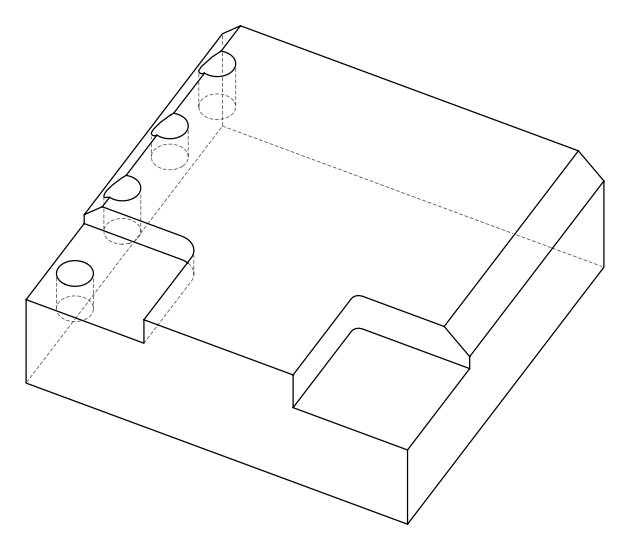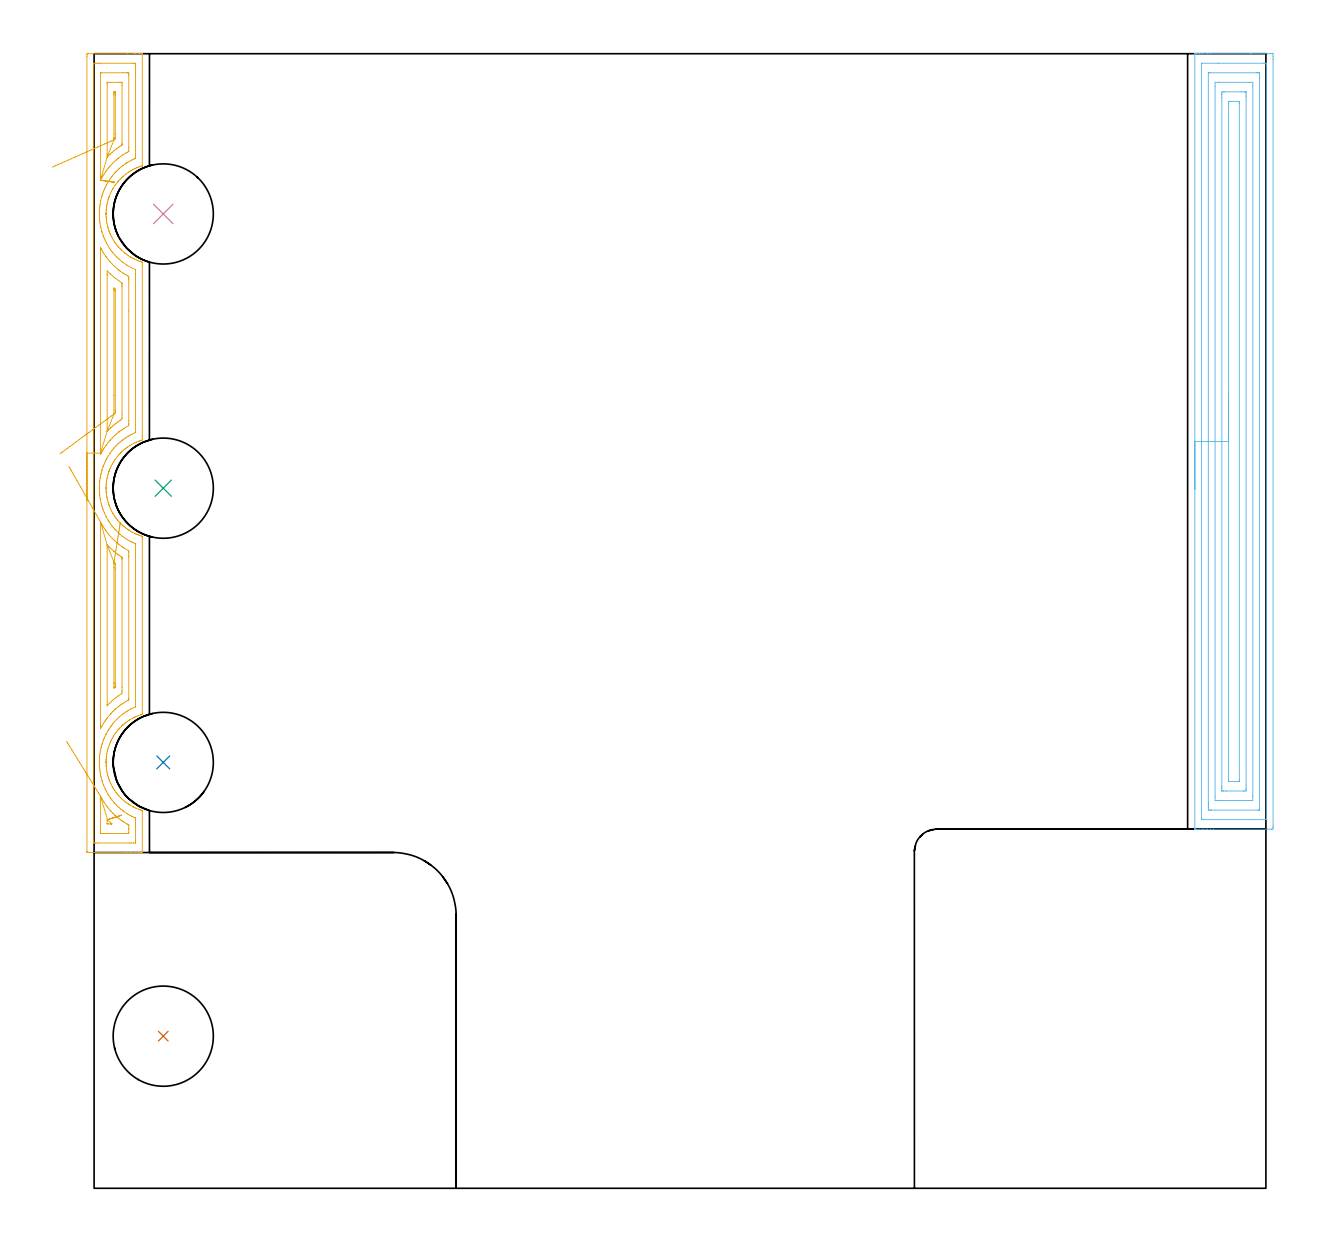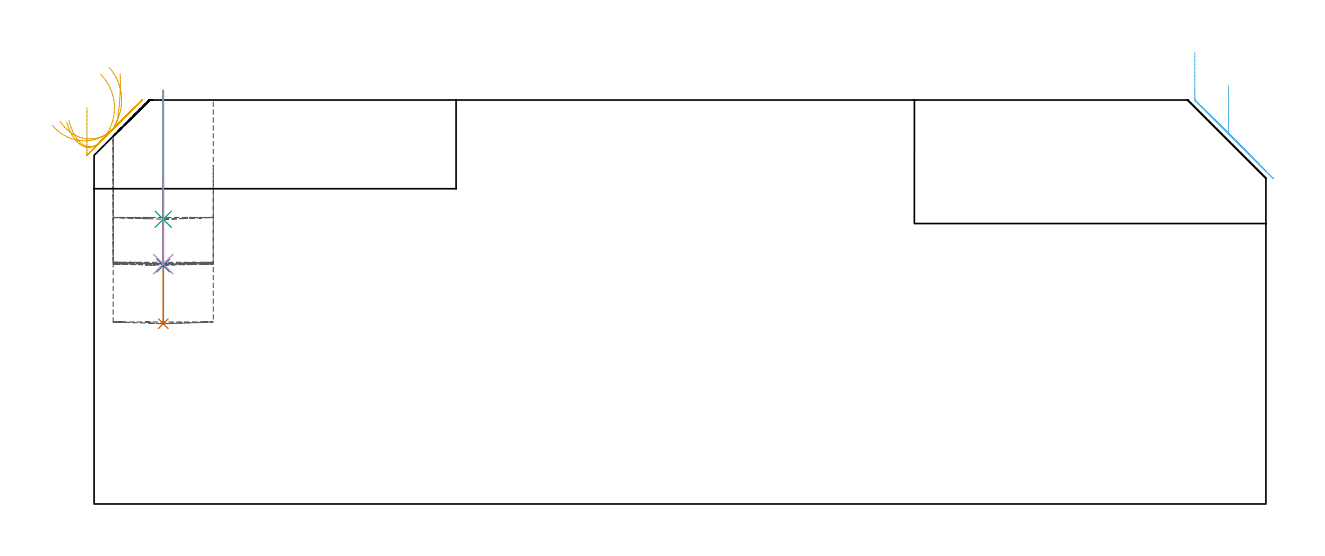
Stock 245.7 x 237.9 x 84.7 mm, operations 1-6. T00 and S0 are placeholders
(PLAN: 8 operations, 3 tool changes, 50.2 min)
(1 INDEXABLE_INSERT_DRILL_BLIND_HOLE_FROM_SOLID | STEP1POCKET | NXT0302_013 | 0.13 min | 16149 mm3)
(2 INDEXABLE_INSERT_DRILL_BLIND_HOLE_FROM_SOLID_1 | STEP1POCKET_1 | NXT0302_013 | 0.15 min | 11927 mm3)
(3 INDEXABLE_INSERT_DRILL_BLIND_HOLE_FROM_SOLID_2 | STEP1POCKET_2 | NXT0302_013 | 0.11 min | 8568 mm3)
(4 INDEXABLE_INSERT_DRILL_BLIND_HOLE_FROM_SOLID_3 | STEP1POCKET_3 | NXT0302_013 | 0.15 min | 11822 mm3)
(5 AREA_MILL | FG_CHAMFER_SURFACE | UGT0205_001 | 6.19 min | 10633 mm3)
(6 AREA_MILL_1 | FG_CHAMFER_SURFACE_1 | UGT0205_001 | 8.12 min | 22865 mm3)
(7 MILL_CORNER_NOTCH_RECTANGULAR | CORNER_NOTCH_RECTANGULAR | NXT0201_009 | Follow Part, ap 2, ae 75% | 31.85 min | 142615 mm3)
(8 MILL_CORNER_NOTCH_RECTANGULAR_1 | CORNER_NOTCH_RECTANGULAR_1 | UGT0201_106 | Follow Part, ap 6, ae 75% | 3.5 min | 91827 mm3)
(TOOL NXT0302_013 | Index. Insert Drill 21mm [880-D2100L25-05] | D21 PA176 FL105 Z2)
(TOOL UGT0205_001 | Chamfer Mill 20 x 3 x 45 deg. | D20 FL50 Z2)
(TOOL NXT0201_009 | ENDMILL 8mm [2P460-0800-NA 1630] | D8 FL26 Z6)
(TOOL UGT0201_106 | End Mill 24 mm | D24 FL25 Z2)
(OP 1 INDEXABLE_INSERT_DRILL_BLIND_HOLE_FROM_SOLID)
G17 G21 G94 G90
T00 M6
G54
G17 G0 G90 X14.5 Y31.9 S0 M3
G43 Z94.7 H1
G94 G81 G98 Z37.8 F250. R68.1
G80
M5
M2
(OP 2 INDEXABLE_INSERT_DRILL_BLIND_HOLE_FROM_SOLID_1)
G17 G21 G94 G90
T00 M6
G54
G17 G0 G90 X14.5 Y89.3 S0 M3
G43 Z94.7 H1
G94 G81 G98 Z50. F250. R86.7
G80
M5
M2
(OP 3 INDEXABLE_INSERT_DRILL_BLIND_HOLE_FROM_SOLID_2)
G17 G21 G94 G90
T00 M6
G54
G17 G0 G90 X14.5 Y146.8 S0 M3
G43 Z94.7 H1
G94 G81 G98 Z59.7 F250. R86.7
G80
M5
M2
(OP 4 INDEXABLE_INSERT_DRILL_BLIND_HOLE_FROM_SOLID_3)
G17 G21 G94 G90
T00 M6
G54
G17 G0 G90 X14.5 Y204.3 S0 M3
G43 Z94.7 H1
G94 G81 G98 Z50.3 F250. R86.7
G80
M5
M2
(OP 5 AREA_MILL)
G17 G21 G94 G90
T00 M6
G54
G17 G0 G90 X-1.5 Y144.15 S1061 M3
G43 Z94.7 H0
Z83.1
G94 G1 Y144.188 Z82.228 F250.
Y144.302 Z81.363
Y144.491 Z80.512
Y144.753 Z79.68
Y145.087 Z78.874
Y145.49 Z78.1
Y145.959 Z77.364
Y146.49 Z76.672
Y147.079 Z76.029
Y147.722 Z75.44
Y148.414 Z74.908
Y149.15 Z74.44
Y149.924 Z74.037
Y150.73 Z73.703
Y151.562 Z73.441
Y152.414 Z73.252
Y153.278 Z73.138
Y154.15 Z73.1
Y237.275
X-1.496 Y237.674 Z73.102
X-1.492 Y237.89 Z73.106
X-1.273 Y237.9 Z73.324
X6.953 Z81.548
X8.371 Z82.967
X8.722 Z83.317
X9.426 Z84.025
X9.708 Z84.307
X10.08 Y237.893 Z84.671
X10.097 Y237.891 Z84.688
X10.1 Y237.722 Z84.7
Y214.405
X10.096 Y214.397 Z84.695
X10.09 Y214.389 Z84.689
X10.068 Y214.381 Z84.667
X9.805 Y214.299 Z84.404
X9.318 Y214.126 Z83.918
X9.083 Y214.036 Z83.683
X8.922 Y213.973 Z83.52
X8.722 Y213.88 Z83.319
X8.417 Y213.738 Z83.017
X8.28 Y213.667 Z82.876
X8.195 Y213.624 Z82.793
X7.996 Y213.522 Z82.595
X7.758 Y213.387 Z82.358
X7.559 Y213.273 Z82.159
X7.248 Y213.081 Z81.848
X6.68 Y212.673 Z81.278
X6.069 Y212.18 Z80.665
X6.008 Y212.125 Z80.606
X5.816 Y211.95 Z80.415
X5.801 Y211.936 Z80.399
X5.774 Y211.909 Z80.371
X5.735 Y211.871 Z80.333
X5.482 Y211.621 Z80.081
X5.175 Y211.295 Z79.773
X5.046 Y211.146 Z79.646
X4.921 Y210.998 Z79.52
X4.467 Y210.402 Z79.064
X4.043 Y209.768 Z78.639
X3.923 Y209.567 Z78.52
X3.888 Y209.509 Z78.486
X3.652 Y209.065 Z78.251
X3.438 Y208.616 Z78.035
X3.162 Y207.962 Z77.761
X3.121 Y207.842 Z77.719
X3.079 Y207.723 Z77.678
X2.957 Y207.332 Z77.555
X2.94 Y207.278 Z77.538
X2.817 Y206.83 Z77.416
X2.717 Y206.385 Z77.315
X2.648 Y205.992 Z77.242
X2.638 Y205.937 Z77.233
X2.575 Y205.491 Z77.174
X2.548 Y205.201 Z77.147
X2.54 Y205.098 Z77.135
X2.534 Y205.045 Z77.132
X2.51 Y204.598 Z77.11
X2.509 Y204.379 Z77.108
X2.51 Z77.109
X2.511 Y204.377
X2.509 Y204.22 Z77.104
Y204.182
Y204.152 Z77.106
X2.523 Y203.705 Z77.123
X2.54 Y203.507 Z77.137
X2.558 Y203.31 Z77.148
X2.561 Y203.259 Z77.153
X2.61 Y202.831 Z77.21
X2.612 Y202.812 Z77.212
X2.686 Y202.366 Z77.286
X2.781 Y201.918 Z77.38
X2.895 Y201.473 Z77.493
X2.924 Y201.377 Z77.522
X3.022 Y201.053 Z77.62
X3.121 Y200.76 Z77.719
X3.164 Y200.636 Z77.759
X3.167 Y200.629 Z77.762
X3.186 Y200.58 Z77.781
X3.241 Y200.447 Z77.838
X3.353 Y200.182 Z77.947
X3.373 Y200.131 Z77.969
X3.575 Y199.687 Z78.174
X3.802 Y199.255 Z78.399
X4.063 Y198.794 Z78.661
X4.3 Y198.439 Z78.898
X4.363 Y198.344 Z78.961
X4.595 Y198.02 Z79.192
X4.679 Y197.901 Z79.278
X4.84 Y197.7 Z79.439
X4.921 Y197.599 Z79.52
X5.137 Y197.351 Z79.736
X5.182 Y197.3 Z79.781
X5.45 Y197.009 Z80.048
X5.623 Y196.833 Z80.222
X5.8 Y196.665 Z80.399
X6.43 Y196.116 Z81.027
X6.511 Y196.053 Z81.108
X6.68 Y195.922 Z81.278
X7.115 Y195.614 Z81.715
X7.56 Y195.324 Z82.158
X7.655 Y195.266 Z82.253
X7.725 Y195.223 Z82.323
X7.838 Y195.162 Z82.435
X8.08 Y195.03 Z82.678
X8.28 Y194.93 Z82.878
X8.439 Y194.849 Z83.037
X8.876 Y194.652 Z83.475
X9.318 Y194.473 Z83.918
X9.594 Y194.372 Z84.194
X9.71 Y194.33 Z84.309
X9.885 Y194.273 Z84.482
X10.096 Y194.2 Z84.689
X10.1 Y193.478 Z84.7
Y157.725
X10.093 Y156.891 Z84.692
X9.904 Y156.831 Z84.504
X9.895 Y156.829 Z84.495
X9.607 Y156.726 Z84.202
X9.501 Y156.689 Z84.098
X9.318 Y156.624 Z83.917
X9.273 Y156.607 Z83.872
X8.876 Y156.448 Z83.476
X8.438 Y156.247 Z83.038
X7.829 Y155.936 Z82.429
X7.559 Y155.774 Z82.159
X7.115 Y155.486 Z81.715
X6.953 Y155.372 Z81.553
X6.679 Y155.18 Z81.279
X6.501 Y155.044 Z81.101
X6.461 Y155.01 Z81.061
X6.147 Y154.746 Z80.746
X5.801 Y154.436 Z80.399
X5.627 Y154.266 Z80.223
X5.507 Y154.15 Z80.105
X5.29 Y153.917 Z79.889
X5.21 Y153.83 Z79.807
X4.921 Y153.501 Z79.52
X4.724 Y153.257 Z79.324
X4.403 Y152.815 Z79.002
X4.3 Y152.662 Z78.898
X4.099 Y152.364 Z78.698
X4.042 Y152.271 Z78.64
X3.883 Y151.993 Z78.483
X3.816 Y151.874 Z78.415
X3.605 Y151.471 Z78.201
X3.466 Y151.176 Z78.066
X3.397 Y151.027 Z77.996
X3.358 Y150.935 Z77.957
X3.209 Y150.579 Z77.805
X3.163 Y150.463 Z77.761
X3.127 Y150.361 Z77.727
X3.121 Y150.342 Z77.72
X3.051 Y150.128 Z77.644
X3.033 Y150.076 Z77.627
X2.914 Y149.686 Z77.507
X2.796 Y149.24 Z77.393
X2.759 Y149.071 Z77.357
X2.698 Y148.793 Z77.298
X2.622 Y148.347 Z77.221
X2.567 Y147.9 Z77.161
X2.566 Y147.893
X2.528 Y147.454 Z77.127
X2.51 Y146.999 Z77.105
Y146.896
X2.511 Y146.808 Z77.109
X2.51 Y146.807
X2.508 Z77.108
X2.509 Y146.56
X2.53 Y146.114 Z77.128
X2.531 Y146.097 Z77.13
X2.543 Y145.976 Z77.138
X2.552 Y145.888 Z77.143
X2.564 Y145.739 Z77.159
X2.57 Y145.667 Z77.166
X2.629 Y145.221 Z77.223
X2.631 Y145.212 Z77.224
X2.686 Y144.884 Z77.285
X2.705 Y144.774 Z77.304
X2.803 Y144.328 Z77.401
X2.927 Y143.871 Z77.522
X3.062 Y143.435 Z77.657
X3.065 Y143.424 Z77.66
X3.121 Y143.26 Z77.719
X3.162 Y143.139 Z77.761
X3.23 Y142.977 Z77.828
X3.41 Y142.542 Z78.01
X3.414 Y142.535 Z78.014
X3.624 Y142.093 Z78.221
X3.63 Y142.083 Z78.226
X3.866 Y141.629 Z78.465
X3.946 Y141.488 Z78.545
X4.042 Y141.33 Z78.64
X4.3 Y140.939 Z78.897
X4.419 Y140.757 Z79.018
X4.485 Y140.666 Z79.085
X4.595 Y140.519 Z79.191
X4.649 Y140.445 Z79.247
X4.664 Y140.423 Z79.263
X4.853 Y140.184 Z79.453
X4.921 Y140.098 Z79.52
X5.123 Y139.864 Z79.722
X5.456 Y139.508 Z80.055
X5.8 Y139.163 Z80.399
X6.008 Y138.971 Z80.607
X6.069 Y138.919 Z80.668
X6.341 Y138.69 Z80.938
X6.68 Y138.423 Z81.279
X6.769 Y138.359 Z81.368
X6.953 Y138.227 Z81.55
X7.159 Y138.078 Z81.759
X7.185 Y138.061 Z81.785
X7.359 Y137.948 Z81.955
X7.396 Y137.926 Z81.991
X7.561 Y137.825 Z82.157
X7.996 Y137.578 Z82.595
X8.438 Y137.35 Z83.038
X8.722 Y137.216 Z83.319
X8.788 Y137.185 Z83.386
X9.052 Y137.075 Z83.65
X9.164 Y137.032 Z83.76
X9.319 Y136.972 Z83.916
X9.522 Y136.901 Z84.12
X9.846 Y136.788 Z84.445
X10.061 Y136.721 Z84.661
X10.093 Y136.709 Z84.693
X10.1 Y136.274 Z84.7
Y99.627
X10.096 Y99.4 Z84.689
X9.949 Y99.346 Z84.545
X9.79 Y99.293 Z84.388
X9.318 Y99.127 Z83.917
X8.915 Y98.966 Z83.511
X8.722 Y98.882 Z83.317
X8.535 Y98.801 Z83.134
X8.512 Y98.791 Z83.111
X8.439 Y98.754 Z83.038
X8.398 Y98.733 Z82.998
X8.28 Y98.67 Z82.876
X8.204 Y98.631 Z82.802
X7.996 Y98.522 Z82.595
X7.559 Y98.27 Z82.158
X7.396 Y98.165 Z81.993
X7.072 Y97.96 Z81.672
X6.976 Y97.898 Z81.575
X6.679 Y97.679 Z81.279
X6.511 Y97.544 Z81.111
X6.269 Y97.35 Z80.868
X6.146 Y97.243 Z80.745
X6.069 Y97.176 Z80.665
X6.011 Y97.127 Z80.61
X5.87 Y97.005 Z80.469
X5.774 Y96.911 Z80.372
X5.741 Y96.878 Z80.339
X5.401 Y96.531 Z79.999
X5.233 Y96.35 Z79.831
X5.184 Y96.296 Z79.781
X5.129 Y96.238 Z79.728
X5.013 Y96.112 Z79.612
X4.962 Y96.052 Z79.561
X4.921 Y96.003 Z79.52
X4.621 Y95.616 Z79.22
X4.334 Y95.219 Z78.934
X4.041 Y94.766 Z78.641
X4.005 Y94.704 Z78.605
X3.79 Y94.327 Z78.387
X3.562 Y93.883 Z78.161
X3.416 Y93.564 Z78.014
X3.356 Y93.434 Z77.953
X3.163 Y92.961 Z77.76
X3.02 Y92.541 Z77.617
X2.887 Y92.096 Z77.484
X2.769 Y91.635 Z77.369
X2.68 Y91.202 Z77.28
X2.608 Y90.755 Z77.207
X2.6 Y90.689 Z77.199
X2.555 Y90.309 Z77.154
X2.525 Y89.894 Z77.121
X2.523 Y89.862 Z77.118
X2.522 Y89.795 Z77.115
X2.509 Y89.434 Z77.104
X2.508 Y89.416 Z77.103
X2.51 Y89.312 Z77.099
X2.511 Y89.296 Z77.098
X2.512 Y89.269
X2.514 Y89.213
X2.517 Y88.992 Z77.103
X2.528 Y88.692 Z77.124
X2.536 Y88.523 Z77.134
X2.544 Y88.454 Z77.138
X2.579 Y88.076 Z77.178
X2.641 Y87.629 Z77.24
X2.723 Y87.184 Z77.321
X2.826 Y86.736 Z77.424
X2.845 Y86.667 Z77.443
X2.946 Y86.291 Z77.546
X3.05 Y85.962 Z77.65
X3.162 Y85.637 Z77.762
X3.184 Y85.58 Z77.784
X3.257 Y85.398 Z77.855
X3.453 Y84.949 Z78.05
X3.487 Y84.879 Z78.083
X3.664 Y84.505 Z78.264
X3.703 Y84.432 Z78.303
X3.848 Y84.165 Z78.447
X3.952 Y83.985 Z78.55
X4.042 Y83.83 Z78.64
X4.179 Y83.612 Z78.777
X4.3 Y83.439 Z78.897
X4.493 Y83.161 Z79.091
X4.595 Y83.025 Z79.193
X4.822 Y82.719 Z79.422
X4.919 Y82.599 Z79.519
X5.184 Y82.3 Z79.784
X5.268 Y82.206 Z79.868
X5.63 Y81.826 Z80.226
X5.709 Y81.751 Z80.307
X5.801 Y81.663 Z80.399
X6.224 Y81.29 Z80.822
X6.659 Y80.933 Z81.258
X6.953 Y80.737 Z81.55
X7.13 Y80.618 Z81.729
X7.22 Y80.559 Z81.818
X7.396 Y80.442 Z81.992
X7.56 Y80.333 Z82.157
X8.055 Y80.04 Z82.653
X8.204 Y79.963 Z82.804
X8.245 Y79.942 Z82.845
X8.438 Y79.847 Z83.038
X8.722 Y79.721 Z83.319
X8.846 Y79.665 Z83.446
X8.876 Y79.652 Z83.475
X9.318 Y79.473 Z83.918
X9.572 Y79.383 Z84.172
X9.718 Y79.331 Z84.318
X9.948 Y79.256 Z84.547
X10.095 Y79.2 Z84.691
X10.1 Y79.069 Z84.7
Y70.578
X10.097 Y70.409 Z84.688
X10.08 Y70.407 Z84.671
X9.708 Y70.4 Z84.307
X9.426 Z84.025
X8.722 Z83.317
X7.486 Z82.083
X6.953 Z81.548
X6.335 Z80.931
X-1.274 Y70.401 Z73.324
X-1.492 Y70.41 Z73.106
X-1.499 Y70.629 Z73.099
Y70.652
X-1.5 Y154.15 Z73.1
X-0.086 Z74.514
X-0.085 Y235.702 Z74.515
X-0.084 Y235.809 Z74.516
X-0.081 Y235.862 Z74.519
X-0.08 Y235.881 Z74.52
X-0.053 Y235.89 Z74.547
X0.357 Y235.898 Z74.957
X0.762 Y235.899 Z75.362
X1.239 Y235.9 Z75.839
X7.838 Z82.438
X8.316 Y235.898 Z82.916
X8.562 Y235.892 Z83.162
X8.679 Y235.888 Z83.279
X8.685 Y235.525 Z83.285
Y235.488
X8.686 Y216.718 Z83.286
X8.684 Y216.289 Z83.284
X8.681 Y216.075 Z83.281
X8.679 Y215.975 Z83.279
X8.611 Y215.936 Z83.211
X8.373 Y215.824 Z82.973
X8.01 Y215.649 Z82.61
X7.838 Y215.562 Z82.438
X7.428 Y215.344 Z82.028
X6.953 Y215.076 Z81.553
X6.862 Y215.022 Z81.462
X6.714 Y214.93 Z81.314
X6.335 Y214.661 Z80.935
X6.069 Y214.467 Z80.669
X5.826 Y214.281 Z80.426
X5.516 Y214.036 Z80.116
X5.337 Y213.882 Z79.937
X5.184 Y213.745 Z79.784
X4.878 Y213.452 Z79.478
X4.564 Y213.142 Z79.164
X4.435 Y213.006 Z79.035
X4.3 Y212.856 Z78.9
X4.022 Y212.53 Z78.622
X3.799 Y212.248 Z78.399
X3.633 Y212.029 Z78.233
X3.416 Y211.731 Z78.016
X3.263 Y211.509 Z77.863
X3.161 Y211.355 Z77.761
X2.915 Y210.966 Z77.515
X2.631 Y210.461 Z77.231
X2.531 Y210.274 Z77.131
X2.303 Y209.798 Z76.903
X2.199 Y209.567 Z76.799
X2.035 Y209.175 Z76.635
X1.837 Y208.673 Z76.437
X1.807 Y208.592 Z76.407
X1.787 Y208.531 Z76.387
X1.647 Y208.085 Z76.247
X1.58 Y207.847 Z76.18
X1.563 Y207.779 Z76.163
X1.407 Y207.128 Z76.007
X1.354 Y206.885 Z75.954
X1.263 Y206.379 Z75.863
X1.21 Y205.992 Z75.81
X1.164 Y205.586 Z75.764
X1.125 Y205.098 Z75.725
X1.107 Y204.749 Z75.707
X1.099 Y204.204 Z75.699
X1.109 Y203.854 Z75.709
X1.138 Y203.31 Z75.738
X1.173 Y202.895 Z75.773
X1.233 Y202.416 Z75.833
X1.328 Y201.845 Z75.928
X1.396 Y201.523 Z75.996
X1.598 Y200.678 Z76.198
X1.612 Y200.629 Z76.212
X1.647 Y200.515 Z76.247
X1.907 Y199.735 Z76.507
X2.083 Y199.294 Z76.683
X2.285 Y198.841 Z76.885
X2.531 Y198.335 Z77.131
X2.738 Y197.947 Z77.338
X3.008 Y197.465 Z77.608
X3.283 Y197.053 Z77.883
X3.416 Y196.863 Z78.016
X3.709 Y196.459 Z78.309
X3.947 Y196.16 Z78.547
X4.3 Y195.748 Z78.9
X4.753 Y195.266 Z79.353
X5.184 Y194.863 Z79.784
X5.749 Y194.372 Z80.349
X6.069 Y194.128 Z80.669
X6.844 Y193.588 Z81.444
X6.953 Y193.518 Z81.553
X7.018 Y193.478 Z81.618
X7.838 Y193.039 Z82.438
X8.642 Y192.665 Z83.242
X8.66 Y192.648 Z83.26
X8.679 Y192.628 Z83.279
X8.68 Y192.584 Z83.28
X8.686 Y191.727 Z83.286
Y191.691
X8.685 Y158.619 Z83.285
X8.681 Y158.513 Z83.281
X8.679 Y158.466 Z83.279
X8.613 Y158.432 Z83.213
X8.211 Y158.242 Z82.811
X7.838 Y158.06 Z82.438
X7.617 Y157.948 Z82.217
X7.195 Y157.725 Z81.795
X7.043 Y157.634 Z81.643
X6.953 Y157.577 Z81.553
X6.508 Y157.281 Z81.108
X6.069 Y156.973 Z80.669
X5.875 Y156.831 Z80.475
X5.497 Y156.515 Z80.097
X5.184 Y156.245 Z79.784
X5.024 Y156.099 Z79.624
X4.854 Y155.938 Z79.454
X4.58 Y155.654 Z79.18
X4.3 Y155.355 Z78.9
X4.154 Y155.191 Z78.754
X4.028 Y155.044 Z78.628
X3.755 Y154.7 Z78.355
X3.416 Y154.244 Z78.016
X3.377 Y154.189 Z77.977
X3.35 Y154.15 Z77.95
X3.025 Y153.651 Z77.625
X2.792 Y153.256 Z77.392
X2.698 Y153.087 Z77.298
X2.531 Y152.776 Z77.131
X2.395 Y152.5 Z76.995
X2.33 Y152.362 Z76.93
X2.12 Y151.884 Z76.72
X1.945 Y151.469 Z76.545
X1.896 Y151.343 Z76.496
X1.863 Y151.249 Z76.463
X1.647 Y150.591 Z76.247
X1.642 Y150.575 Z76.242
X1.46 Y149.87 Z76.06
X1.418 Y149.681 Z76.018
X1.308 Y149.13 Z75.908
X1.249 Y148.787 Z75.849
X1.192 Y148.353 Z75.792
X1.147 Y147.893 Z75.747
X1.121 Y147.531 Z75.721
X1.1 Y146.999 Z75.7
X1.101 Y146.657 Z75.701
X1.119 Y146.106 Z75.719
X1.145 Y145.719 Z75.745
X1.196 Y145.212 Z75.796
X1.267 Y144.702 Z75.867
X1.335 Y144.318 Z75.935
X1.496 Y143.576 Z76.096
X1.535 Y143.424 Z76.135
X1.647 Y143.02 Z76.247
X1.778 Y142.597 Z76.378
X1.8 Y142.53 Z76.4
X1.887 Y142.288 Z76.487
X2.154 Y141.637 Z76.754
X2.531 Y140.822 Z77.131
X2.57 Y140.743 Z77.17
X2.614 Y140.659 Z77.214
X2.932 Y140.102 Z77.532
X3.093 Y139.849 Z77.693
X3.416 Y139.361 Z78.016
X3.713 Y138.955 Z78.313
X3.974 Y138.626 Z78.574
X4.3 Y138.248 Z78.9
X4.473 Y138.061 Z79.073
X5.184 Y137.354 Z79.784
X5.396 Y137.167 Z79.996
X6.069 Y136.63 Z80.669
X6.564 Y136.274 Z81.164
X6.953 Y136.027 Z81.553
X7.528 Y135.693 Z82.128
X7.838 Y135.535 Z82.438
X8.148 Y135.38 Z82.748
X8.542 Y135.196 Z83.142
X8.679 Y135.131 Z83.279
X8.681 Y135.111 Z83.281
X8.684 Y135.058 Z83.284
X8.685 Y134.951 Z83.285
Y101.415
X8.68 Y100.987 Z83.28
X8.679 Y100.966 Z83.279
X8.662 Y100.954 Z83.262
X8.613 Y100.928 Z83.213
X7.805 Y100.554 Z82.405
X7.74 Y100.521 Z82.34
X7.237 Y100.234 Z81.837
X6.953 Y100.067 Z81.553
X6.684 Y99.899 Z81.284
X6.266 Y99.627 Z80.866
X6.152 Y99.543 Z80.752
X6.069 Y99.479 Z80.669
X5.346 Y98.896 Z79.946
X5.158 Y98.733 Z79.758
X4.728 Y98.3 Z79.328
X4.3 Y97.858 Z78.9
X4.283 Y97.839 Z78.883
X3.887 Y97.363 Z78.487
X3.563 Y96.945 Z78.163
X3.5 Y96.86 Z78.1
X3.416 Y96.74 Z78.016
X3.143 Y96.327 Z77.743
X2.967 Y96.052 Z77.567
X2.806 Y95.773 Z77.406
X2.531 Y95.277 Z77.131
X2.49 Y95.199 Z77.09
X2.47 Y95.158 Z77.07
X2.208 Y94.59 Z76.808
X2.069 Y94.264 Z76.669
X1.945 Y93.962 Z76.545
X1.733 Y93.37 Z76.333
X1.721 Y93.333 Z76.321
X1.712 Y93.304 Z76.312
X1.647 Y93.084 Z76.247
X1.518 Y92.606 Z76.118
X1.486 Y92.476 Z76.086
X1.354 Y91.879 Z75.954
X1.298 Y91.583 Z75.898
X1.223 Y91.117 Z75.823
X1.173 Y90.689 Z75.773
X1.139 Y90.308 Z75.739
X1.11 Y89.795 Z75.71
X1.098 Y89.455 Z75.698
X1.104 Y88.901 Z75.704
X1.112 Y88.724 Z75.712
X1.146 Y88.201 Z75.746
X1.164 Y88.007 Z75.764
X1.217 Y87.547 Z75.817
X1.281 Y87.113 Z75.881
X1.409 Y86.46 Z76.009
X1.464 Y86.22 Z76.064
X1.647 Y85.508 Z76.247
X1.703 Y85.326 Z76.303
X1.917 Y84.706 Z76.517
X1.96 Y84.59 Z76.56
X2.025 Y84.432 Z76.625
X2.318 Y83.753 Z76.918
X2.422 Y83.538 Z77.022
X2.531 Y83.323 Z77.131
X2.909 Y82.644 Z77.509
X3.102 Y82.329 Z77.702
X3.416 Y81.859 Z78.016
X3.471 Y81.778 Z78.071
X3.491 Y81.751 Z78.091
X3.716 Y81.447 Z78.316
X4.199 Y80.857 Z78.799
X4.246 Y80.802 Z78.846
X4.3 Y80.743 Z78.9
X4.677 Y80.347 Z79.277
X5.063 Y79.963 Z79.663
X5.184 Y79.855 Z79.784
X5.606 Y79.496 Z80.206
X6.069 Y79.117 Z80.669
X6.086 Y79.104 Z80.686
X6.137 Y79.069 Z80.737
X6.953 Y78.536 Z81.553
X7.175 Y78.399 Z81.775
X7.552 Y78.175 Z82.152
X7.838 Y78.032 Z82.438
X8.114 Y77.896 Z82.714
X8.474 Y77.736 Z83.074
X8.601 Y77.678 Z83.201
X8.656 Y77.65 Z83.256
X8.679 Y77.634 Z83.279
X8.681 Y77.614 Z83.281
X8.683 Y77.516 Z83.283
X8.686 Y77.318 Z83.286
Y77.281
Y72.849
X8.685 Y72.598 Z83.285
X8.684 Y72.491 Z83.284
X8.681 Y72.438 Z83.281
X8.68 Y72.419 Z83.28
X8.653 Y72.41 Z83.253
X8.243 Y72.402 Z82.843
X7.838 Y72.401 Z82.438
X7.361 Y72.4 Z81.961
X0.762 Z75.362
X0.284 Y72.402 Z74.884
X0.038 Y72.408 Z74.638
X-0.079 Y72.412 Z74.521
X-0.086 Y72.849 Z74.514
Y154.15
X1.329 Z75.929
Y197.13
X1.33 Y197.187 Z75.93
X1.332 Y197.222 Z75.932
X1.334 Y197.232 Z75.934
X1.344 Y197.216 Z75.944
X1.396 Y197.126 Z75.996
X1.436 Y197.053 Z76.036
X1.647 Y196.673 Z76.247
X1.943 Y196.16 Z76.543
X2.531 Y195.28 Z77.131
X2.541 Y195.266 Z77.141
X2.566 Y195.231 Z77.166
X3.257 Y194.372 Z77.857
X3.416 Y194.187 Z78.016
X4.101 Y193.478 Z78.701
X4.3 Y193.293 Z78.9
X5.106 Y192.584 Z79.706
X5.184 Y192.522 Z79.784
X5.438 Y192.328 Z80.038
X6.069 Y191.902 Z80.669
X6.39 Y191.691 Z80.99
X6.953 Y191.369 Z81.553
X7.112 Y191.279 Z81.712
X7.208 Y191.222 Z81.808
X7.256 Y191.192 Z81.856
X7.264 Y191.117 Z81.864
X7.268 Y190.797 Z81.868
X7.27 Y190.476 Z81.87
X7.271 Y183.995 Z81.871
Y160.979
X7.27 Y160.407 Z81.87
X7.268 Y160.089 Z81.868
X7.264 Y159.979 Z81.864
X7.259 Y159.908 Z81.859
X6.554 Y159.513 Z81.154
X6.256 Y159.324 Z80.856
X6.069 Y159.201 Z80.669
X5.726 Y158.966 Z80.326
X5.232 Y158.619 Z79.832
X5.205 Y158.599 Z79.805
X5.184 Y158.582 Z79.784
X4.724 Y158.19 Z79.324
X4.3 Y157.82 Z78.9
X4.197 Y157.725 Z78.797
X3.806 Y157.33 Z78.406
X3.416 Y156.921 Z78.016
X3.373 Y156.874 Z77.973
X3.336 Y156.831 Z77.936
X2.97 Y156.388 Z77.57
X2.618 Y155.938 Z77.218
X2.581 Y155.887 Z77.181
X2.531 Y155.817 Z77.131
X2.219 Y155.359 Z76.819
X2.01 Y155.044 Z76.61
X1.871 Y154.817 Z76.471
X1.647 Y154.436 Z76.247
X1.544 Y154.253 Z76.144
X1.488 Y154.15 Z76.088
X1.412 Y154.007 Z76.012
X1.37 Y153.929 Z75.97
X1.343 Y153.884 Z75.943
X1.335 Y153.873 Z75.935
X1.333 Y153.882 Z75.933
X1.33 Y153.975 Z75.93
X1.329 Y154.15 Z75.929
X2.75 Y158.733 Z77.35
X2.748 Y158.751 Z77.348
X2.744 Y158.842 Z77.344
X2.743 Y158.94 Z77.343
Y159.299
Y191.476
X2.744 Y191.691 Z77.344
X2.75 Y192.363 Z77.35
X3.416 Y191.711 Z78.016
X3.438 Y191.691 Z78.038
X4.3 Y190.943 Z78.9
X4.476 Y190.797 Z79.076
X5.184 Y190.291 Z79.784
X5.735 Y189.903 Z80.335
X5.85 Y189.812 Z80.45
X5.853 Y189.733 Z80.453
X5.855 Y189.563 Z80.455
X5.857 Y189.223 Z80.457
Y189.009
Y162.194
X5.853 Y161.519 Z80.453
X5.85 Y161.301 Z80.45
X5.461 Y161.021 Z80.061
X4.942 Y160.652 Z79.542
X4.602 Y160.407 Z79.202
X4.432 Y160.273 Z79.032
X4.3 Y160.165 Z78.9
X3.95 Y159.866 Z78.55
X3.542 Y159.513 Z78.142
X3.476 Y159.452 Z78.076
X3.416 Y159.394 Z78.016
X3.029 Y159.01 Z77.629
X2.785 Y158.763 Z77.385
X2.755 Y158.736 Z77.355
X2.75 Y158.733 Z77.35
X4.158 Y162.338 Z78.758
X4.157 Y166.217 Z78.757
Y188.26
X4.158 Y188.405 Z78.758
X4.163 Y188.693 Z78.763
X4.164 Y188.76 Z78.764
X4.179 Y188.751 Z78.779
X4.223 Y188.721 Z78.823
X4.3 Y188.661 Z78.9
X4.436 Y188.543 Z79.036
X4.441 Y188.26 Z79.041
X4.442 Y188.115 Z79.042
Y163.088
Y162.945
X4.438 Y162.799 Z79.038
X4.43 Y162.541 Z79.03
X4.3 Y162.443 Z78.9
X4.158 Y162.338 Z78.758
X3.592 Y161.921 Z78.241
X2.992 Y161.48 Z77.787
X2.362 Y161.016 Z77.4
X1.708 Y160.535 Z77.082
X1.034 Y160.038 Z76.837
X0.345 Y159.531 Z76.665
X-0.353 Y159.017 Z76.569
X-1.056 Y158.5 Z76.548
X-1.757 Y157.984 Z76.604
X-2.451 Y157.473 Z76.735
X-3.134 Y156.97 Z76.941
X-3.8 Y156.48 Z77.22
X-4.443 Y156.006 Z77.57
X-5.06 Y155.553 Z77.989
X-5.644 Y155.122 Z78.472
X-6.193 Y154.718 Z79.017
X-6.701 Y154.344 Z79.619
X-7.166 Y154.002 Z80.274
G0 X-5.287 Y151.365 Z80.468
G1 X-5.079 Y151. Z79.703
X-4.839 Y150.578 Z78.978
X-4.569 Y150.102 Z78.299
X-4.271 Y149.577 Z77.669
X-3.946 Y149.007 Z77.094
X-3.598 Y148.395 Z76.579
X-3.23 Y147.746 Z76.127
X-2.843 Y147.066 Z75.742
X-2.441 Y146.359 Z75.427
X-2.027 Y145.63 Z75.183
X-1.604 Y144.886 Z75.014
X-1.175 Y144.133 Z74.92
X-0.744 Y143.374 Z74.901
X-0.314 Y142.618 Z74.959
X0.113 Y141.868 Z75.093
X0.531 Y141.132 Z75.301
X0.94 Y140.414 Z75.582
X1.334 Y139.72 Z75.934
X1.647 Y139.164 Z76.247
X1.766 Y138.955 Z76.366
X1.941 Y138.657 Z76.541
X2.339 Y138.061 Z76.939
X2.531 Y137.788 Z77.131
X3.005 Y137.167 Z77.605
X3.416 Y136.687 Z78.016
X3.813 Y136.274 Z78.413
X4.3 Y135.789 Z78.9
X4.76 Y135.38 Z79.36
X5.184 Y135.04 Z79.784
X5.92 Y134.486 Z80.52
X6.009 Y134.426 Z80.609
X6.069 Y134.387 Z80.669
X6.334 Y134.218 Z80.934
X7.258 Y133.69 Z81.858
X7.264 Y133.592 Z81.864
X7.268 Y133.274 Z81.868
X7.271 Y132.698 Z81.871
Y132.377
Y102.629
X7.269 Y102.469 Z81.869
X7.267 Y102.43 Z81.867
X7.265 Y102.416 Z81.865
X7.201 Y102.376 Z81.801
X7.088 Y102.308 Z81.688
X7.001 Y102.26 Z81.601
X6.953 Y102.232 Z81.553
X6.441 Y101.932 Z81.041
X6.069 Y101.7 Z80.669
X5.896 Y101.589 Z80.496
X5.635 Y101.415 Z80.235
X5.377 Y101.22 Z79.977
X5.184 Y101.068 Z79.784
X4.884 Y100.824 Z79.484
X4.517 Y100.521 Z79.117
X4.402 Y100.418 Z79.002
X4.3 Y100.321 Z78.9
X3.955 Y99.976 Z78.555
X3.612 Y99.627 Z78.212
X3.517 Y99.524 Z78.117
X3.416 Y99.409 Z78.016
X2.851 Y98.733 Z77.451
X2.71 Y98.552 Z77.31
X2.531 Y98.312 Z77.131
X2.337 Y98.035 Z76.937
X2.205 Y97.839 Z76.805
X1.985 Y97.498 Z76.585
X1.65 Y96.943 Z76.25
X1.333 Y96.368 Z75.933
X1.331 Y96.37 Z75.931
X1.33 Y96.372 Z75.93
X1.329 Y96.945 Z75.929
X1.328 Y97.267 Z75.928
X1.329 Y139.276 Z75.929
X1.331 Y139.598 Z75.931
X1.334 Y139.72 Z75.934
X2.748 Y134.874 Z77.348
X2.763 Y134.861 Z77.363
X3.145 Y134.486 Z77.745
X3.416 Y134.224 Z78.016
X4.12 Y133.592 Z78.72
X4.3 Y133.447 Z78.9
X4.917 Y132.968 Z79.517
X5.184 Y132.771 Z79.784
X5.284 Y132.698 Z79.884
X5.618 Y132.47 Z80.218
X5.851 Y132.309 Z80.451
X5.853 Y132.273 Z80.453
X5.855 Y132.188 Z80.455
X5.857 Y132.019 Z80.457
Y131.804
Y104.99
X5.855 Y104.312 Z80.455
X5.851 Y104.096 Z80.451
X5.843 Y103.766 Z80.443
X5.109 Y103.278 Z79.709
X4.999 Y103.202 Z79.599
X4.603 Y102.896 Z79.203
X4.3 Y102.656 Z78.9
X4.109 Y102.501 Z78.709
X3.878 Y102.308 Z78.478
X3.632 Y102.09 Z78.232
X3.416 Y101.885 Z78.016
X3.179 Y101.653 Z77.779
X2.864 Y101.336 Z77.464
X2.767 Y101.245 Z77.367
X2.748 Y101.23 Z77.348
X2.747 Y101.25 Z77.347
X2.744 Y101.3 Z77.344
X2.743 Y101.359 Z77.343
Y101.415
Y134.703
X2.745 Y134.811 Z77.345
X2.748 Y134.874 Z77.348
X4.172 Y131.253 Z78.772
X4.22 Y131.22 Z78.82
X4.3 Y131.16 Z78.9
X4.436 Y131.049 Z79.036
X4.439 Y130.911 Z79.039
X4.441 Y130.768 Z79.041
X4.443 Y130.017 Z79.043
Y129.872
Y105.739
X4.441 Y105.364 Z79.041
X4.439 Y105.177 Z79.039
X4.436 Y105.086 Z79.036
X4.424 Y105.045 Z79.024
X4.358 Y104.99 Z78.958
X4.324 Y104.965 Z78.924
X4.3 Y104.949 Z78.9
X4.164 Y104.861 Z78.764
X4.16 Y104.99 Z78.76
X4.158 Y105.133 Z78.758
X4.157 Y105.884 Z78.757
Y106.028
Y130.161
X4.158 Y130.911 Z78.758
X4.16 Y131.053 Z78.76
X4.164 Y131.199 Z78.764
X4.172 Y131.253 Z78.772
X4.307 Y132.098 Z78.946
X4.439 Y132.924 Z79.192
X4.566 Y133.726 Z79.511
X4.689 Y134.497 Z79.9
X4.806 Y135.232 Z80.355
X4.917 Y135.925 Z80.873
X5.02 Y136.571 Z81.45
X5.114 Y137.165 Z82.083
X5.2 Y137.702 Z82.765
X5.276 Y138.178 Z83.492
X5.341 Y138.59 Z84.258
X5.396 Y138.934 Z85.058
X5.44 Y139.209 Z85.885
X5.472 Y139.411 Z86.733
X5.492 Y139.539 Z87.595
X5.501 Y139.592 Z88.466
X5.497 Y139.571 Z89.338
X5.482 Y139.474 Z90.205
G0 Z94.7
X-5.769 Y93.707
Z80.129
G1 X-5.538 Y93.333 Z79.376
X-5.273 Y92.905 Z78.663
X-4.977 Y92.425 Z77.997
X-4.651 Y91.899 Z77.383
X-4.299 Y91.328 Z76.825
X-3.922 Y90.719 Z76.327
X-3.524 Y90.074 Z75.894
X-3.107 Y89.401 Z75.529
X-2.675 Y88.702 Z75.234
X-2.232 Y87.985 Z75.012
X-1.78 Y87.253 Z74.864
X-1.322 Y86.514 Z74.791
X-0.864 Y85.772 Z74.795
X-0.407 Y85.033 Z74.874
X0.044 Y84.303 Z75.029
X0.487 Y83.587 Z75.259
X0.917 Y82.89 Z75.56
X1.332 Y82.219 Z75.932
X1.35 Y82.191 Z75.95
X1.448 Y82.019 Z76.048
X1.647 Y81.666 Z76.247
X1.946 Y81.161 Z76.546
X2.141 Y80.857 Z76.741
X2.531 Y80.293 Z77.131
X2.778 Y79.963 Z77.378
X3.416 Y79.191 Z78.016
X3.522 Y79.069 Z78.122
X3.905 Y78.67 Z78.505
X4.3 Y78.282 Z78.9
X4.414 Y78.175 Z79.014
X4.833 Y77.82 Z79.433
X5.184 Y77.535 Z79.784
X5.512 Y77.281 Z80.112
X5.845 Y77.055 Z80.445
X6.069 Y76.908 Z80.669
X6.38 Y76.708 Z80.98
X6.901 Y76.388 Z81.501
X6.953 Y76.357 Z81.553
X7.265 Y76.178 Z81.865
X7.267 Y76.145 Z81.867
X7.269 Y76.068 Z81.869
X7.271 Y75.494 Z81.871
Y75.173
X7.268 Y74.6 Z81.868
X7.265 Y74.44 Z81.865
X7.263 Y74.41 Z81.863
X7.217 Y74.406 Z81.817
X7.15 Y74.401 Z81.75
X2.531 Y74.4 Z77.131
X1.844 Y74.401 Z76.444
X1.647 Y74.404 Z76.247
X1.449 Y74.41 Z76.049
X1.335 Y74.417 Z75.935
X1.332 Y74.493 Z75.932
X1.331 Y74.6 Z75.931
X1.329 Y75.172 Z75.929
X1.328 Y75.494 Z75.928
X1.329 Y82.124 Z75.929
X1.33 Y82.175 Z75.93
X1.332 Y82.214 Z75.932
Y82.219
X2.815 Y77.302 Z77.415
X2.841 Y77.281 Z77.441
X3.416 Y76.717 Z78.016
X3.622 Y76.518 Z78.222
X3.695 Y76.446 Z78.295
X3.726 Y76.413 Z78.326
X3.728 Y76.41 Z78.328
X3.721 Y76.408 Z78.321
X3.62 Y76.403 Z78.22
X3.416 Y76.4 Z78.016
X3.403 Z78.003
X2.977 Y76.405 Z77.577
X2.765 Y76.41 Z77.365
X2.749 Y76.414 Z77.349
X2.747 Y76.431 Z77.347
X2.744 Y76.469 Z77.344
X2.743 Y76.523 Z77.343
Y77.067
X2.744 Y77.107 Z77.344
X2.75 Y77.281 Z77.35
X2.815 Y77.302 Z77.415
X3.391 Y77.483 Z78.044
X3.913 Y77.647 Z78.723
X4.377 Y77.793 Z79.448
X4.778 Y77.919 Z80.212
X5.115 Y78.025 Z81.01
X5.384 Y78.11 Z81.835
X5.583 Y78.172 Z82.682
X5.711 Y78.212 Z83.544
X5.767 Y78.23 Z84.415
X5.75 Y78.225 Z85.287
X5.661 Y78.197 Z86.154
X5.5 Y78.146 Z87.01
X5.269 Y78.073 Z87.848
X4.968 Y77.979 Z88.662
X4.601 Y77.864 Z89.445
X4.171 Y77.728 Z90.192
X3.68 Y77.574 Z90.896
X3.132 Y77.402 Z91.553
G0 Z94.7
X1.396 Y211.346
Z90.074
G1 X1.977 Y211.267 Z89.429
X2.5 Y211.196 Z88.734
X2.962 Y211.134 Z87.996
X3.357 Y211.08 Z87.221
X3.684 Y211.036 Z86.413
X3.941 Y211.001 Z85.58
X4.124 Y210.976 Z84.727
X4.233 Y210.962 Z83.862
X4.267 Y210.957 Z82.99
X4.225 Y210.963 Z82.119
X4.108 Y210.979 Z81.254
X3.917 Y211.004 Z80.404
X3.654 Y211.04 Z79.573
X3.319 Y211.085 Z78.768
X2.917 Y211.14 Z77.996
X2.449 Y211.203 Z77.263
X1.919 Y211.275 Z76.573
X1.332 Y211.354 Z75.932
X1.331 Y211.355 Z75.931
X1.33 Y211.36 Z75.93
X1.329 Y211.676 Z75.929
X1.328 Y212.248 Z75.928
X1.329 Y233.127 Z75.929
X1.332 Y233.7 Z75.932
X1.335 Y233.86 Z75.935
X1.337 Y233.89 Z75.937
X1.383 Y233.894 Z75.983
X1.45 Y233.899 Z76.05
X6.069 Y233.9 Z80.669
X6.756 Y233.899 Z81.356
X6.953 Y233.896 Z81.553
X7.151 Y233.89 Z81.751
X7.265 Y233.883 Z81.865
X7.267 Y233.807 Z81.867
X7.269 Y233.7 Z81.869
X7.271 Y233.379 Z81.871
Y218.184
X7.269 Y217.611 Z81.869
X7.266 Y217.451 Z81.866
X7.265 Y217.417 Z81.865
X7.241 Y217.399 Z81.841
X7.194 Y217.368 Z81.794
X6.953 Y217.231 Z81.553
X6.63 Y217.045 Z81.23
X6.075 Y216.718 Z80.675
X6.071 Y216.715 Z80.671
X5.557 Y216.341 Z80.157
X5.184 Y216.065 Z79.784
X5.049 Y215.96 Z79.649
X4.879 Y215.824 Z79.479
X4.564 Y215.557 Z79.164
X4.3 Y215.312 Z78.9
X3.903 Y214.93 Z78.503
X3.662 Y214.681 Z78.262
X3.416 Y214.416 Z78.016
X3.239 Y214.215 Z77.839
X3.089 Y214.036 Z77.689
X2.843 Y213.72 Z77.443
X2.531 Y213.311 Z77.131
X2.46 Y213.214 Z77.06
X2.409 Y213.142 Z77.009
X2.105 Y212.679 Z76.705
X1.828 Y212.248 Z76.428
X1.76 Y212.134 Z76.36
X1.647 Y211.934 Z76.247
X1.332 Y211.354 Z75.932
X2.75 Y216.235 Z77.35
X2.747 Y216.246 Z77.347
X2.745 Y216.281 Z77.345
X2.743 Y216.503 Z77.343
Y216.718
Y231.698
X2.744 Y231.796 Z77.344
X2.747 Y231.855 Z77.347
X2.749 Y231.882 Z77.349
X2.763 Y231.89 Z77.363
X2.98 Y231.894 Z77.58
X3.416 Y231.9 Z78.016
X5.197 Z79.797
X5.623 Y231.895 Z80.223
X5.835 Y231.89 Z80.435
X5.851 Y231.886 Z80.451
X5.853 Y231.869 Z80.453
X5.856 Y231.831 Z80.456
X5.857 Y231.777 Z80.457
Y231.233
Y219.059
X5.855 Y218.889 Z80.455
X5.852 Y218.805 Z80.452
X5.85 Y218.769 Z80.45
X5.826 Y218.751 Z80.426
X5.448 Y218.505 Z80.048
X5.184 Y218.318 Z79.784
X4.779 Y218.021 Z79.379
X4.3 Y217.66 Z78.9
X4.272 Y217.639 Z78.872
X4.238 Y217.611 Z78.838
X3.791 Y217.232 Z78.391
X3.416 Y216.887 Z78.016
X3.329 Y216.805 Z77.929
X3.238 Y216.718 Z77.838
X2.796 Y216.275 Z77.396
X2.753 Y216.236 Z77.353
X2.75 Y216.235 Z77.35
X4.166 Y219.844 Z78.766
X4.164 Y219.86 Z78.764
X4.159 Y220.148 Z78.759
X4.157 Y220.293 Z78.757
Y229.375
X4.158 Y229.52 Z78.758
X4.162 Y229.809 Z78.762
X4.164 Y229.885 Z78.764
X4.178 Y229.89 Z78.778
X4.217 Y229.895 Z78.817
X4.3 Y229.898 Z78.9
X4.394 Y229.897 Z78.994
X4.422 Y229.894 Z79.022
X4.431 Y229.892 Z79.031
X4.436 Y229.856 Z79.036
X4.439 Y229.665 Z79.039
X4.442 Y229.376 Z79.042
X4.443 Y229.231 Z79.043
Y221.042
X4.441 Y220.293 Z79.041
X4.439 Y220.148 Z79.039
X4.436 Y220.057 Z79.036
X4.392 Y220.01 Z78.992
X4.3 Y219.936 Z78.9
X4.243 Y219.892 Z78.843
X4.201 Y219.863 Z78.801
X4.174 Y219.848 Z78.774
X4.166 Y219.844 Z78.766
X3.554 Y219.573 Z78.206
X2.9 Y219.283 Z77.706
X2.209 Y218.977 Z77.271
X1.486 Y218.657 Z76.903
X0.736 Y218.324 Z76.606
X-0.035 Y217.983 Z76.381
X-0.82 Y217.635 Z76.23
X-1.615 Y217.283 Z76.155
X-2.412 Y216.929 Z76.156
X-3.207 Y216.577 Z76.233
X-3.992 Y216.229 Z76.386
X-4.762 Y215.888 Z76.612
X-5.511 Y215.556 Z76.912
X-6.234 Y215.236 Z77.281
X-6.924 Y214.93 Z77.718
X-7.577 Y214.64 Z78.22
X-8.187 Y214.37 Z78.781
X-8.751 Y214.12 Z79.399
G0 Z94.7
M5
M2
(OP 6 AREA_MILL_1)
G17 G21 G94 G90
T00 M6
G54
G17 G0 G90 X230.8 Y146.6 S1061 M3
G43 Z94.7 H0
G94 G1 Y146.638 Z93.828 F250.
Y146.752 Z92.963
Y146.941 Z92.112
Y147.203 Z91.28
Y147.537 Z90.474
Y147.94 Z89.7
Y148.408 Z88.964
Y148.94 Z88.272
Y149.529 Z87.629
Y150.172 Z87.039
Y150.864 Z86.508
Y151.6 Z86.04
Y152.374 Z85.637
Y153.18 Z85.303
Y154.012 Z85.041
Y154.863 Z84.852
Y155.728 Z84.738
Y156.6 Z84.7
Y237.75
X230.803 Y237.89 Z84.688
X230.832 Y237.896 Z84.659
X230.855 Y237.898 Z84.637
X231.211 Y237.9 Z84.288
X231.703 Z83.796
X232.304 Z83.191
X233.497 Z82.
X234.089 Z81.405
X242.571 Z72.926
X245.993 Z69.504
X246.589 Y237.899 Z68.908
X247.182 Y237.896 Z68.315
X247.191 Y237.893 Z68.306
X247.197 Y237.304 Z68.303
X247.2 Y236.694 Z68.3
Y75.896
X247.197 Y75.611 Z68.302
X247.191 Y75.31 Z68.306
X246.885 Y75.3 Z68.612
X234.686 Z80.809
X234.089 Z81.405
X233.497 Z82.
X233.197 Z82.3
X232.604 Z82.893
X232.304 Z83.191
X231.703 Z83.796
X231.21 Z84.289
X230.855 Z84.636
X230.832 Y75.304 Z84.659
X230.803 Y75.309 Z84.688
X230.8 Y75.45 Z84.7
Y156.6
X232.214 Z83.286
Y235.61
X232.216 Y235.699 Z83.284
X232.221 Y235.876 Z83.279
X232.226 Y235.891 Z83.274
X232.233 Y235.895 Z83.267
X232.256 Y235.898 Z83.244
X235.719 Y235.9 Z79.781
X245.317 Z70.183
X245.696 Y235.897 Z69.804
X245.75 Y235.894 Z69.75
X245.777 Y235.891 Z69.723
X245.781 Y235.788 Z69.719
X245.785 Y235.61 Z69.715
X245.786 Y235.521 Z69.714
Y77.59
X245.784 Y77.501 Z69.716
X245.779 Y77.324 Z69.721
X245.774 Y77.309 Z69.726
X245.767 Y77.305 Z69.733
X245.744 Y77.301 Z69.756
X242.281 Y77.3 Z73.219
X232.683 Z82.817
X232.304 Y77.303 Z83.196
X232.25 Y77.306 Z83.25
X232.223 Y77.309 Z83.277
X232.219 Y77.412 Z83.281
X232.215 Y77.59 Z83.285
X232.214 Y77.679 Z83.286
Y156.6
X233.628 Z81.872
X233.629 Y233.737 Z81.871
X233.63 Y233.852 Z81.87
X233.632 Y233.879 Z81.868
X233.634 Y233.886 Z81.866
X233.656 Y233.89 Z81.844
X233.764 Y233.896 Z81.736
X233.927 Y233.899 Z81.573
X243.748 Z71.752
X243.911 Y233.897 Z71.589
X244.073 Y233.893 Z71.427
X244.365 Y233.881 Z71.135
X244.367 Y233.737 Z71.133
X244.37 Y233.278 Z71.13
X244.371 Y232.845 Z71.129
Y232.385
Y79.463
X244.37 Y79.348 Z71.13
X244.368 Y79.321 Z71.132
X244.366 Y79.314 Z71.134
X244.344 Y79.31 Z71.156
X244.236 Y79.304 Z71.264
X244.073 Y79.3 Z71.427
X234.252 Y79.301 Z81.248
X234.089 Y79.303 Z81.411
X233.927 Y79.307 Z81.573
X233.635 Y79.319 Z81.865
X233.633 Y79.463 Z81.867
X233.63 Y79.922 Z81.87
X233.629 Y80.355 Z81.871
X233.628 Y80.815 Z81.872
Y156.6
X235.043 Z80.457
Y231.062
X235.05 Y231.886 Z80.45
X235.875 Y231.9 Z79.625
X235.929 Z79.571
X242.179 Z73.321
X242.95 Y231.884 Z72.55
X242.957 Y231.122 Z72.543
Y82.138
X242.95 Y81.314 Z72.55
X242.125 Y81.3 Z73.375
X242.071 Z73.429
X235.821 Z79.679
X235.05 Y81.316 Z80.45
X235.043 Y82.078 Z80.457
Y156.6
X236.457 Z79.043
Y228.697
X236.458 Y229.278 Z79.042
X236.46 Y229.586 Z79.04
X236.464 Y229.89 Z79.036
X236.768 Y229.895 Z78.732
X237.039 Y229.899 Z78.461
X240.61 Y229.9 Z74.89
X241.232 Y229.897 Z74.268
X241.51 Y229.892 Z73.99
X241.537 Y229.881 Z73.963
X241.538 Y229.864 Z73.962
X241.542 Y229.278 Z73.958
X241.543 Y228.968 Z73.957
Y84.503
X241.542 Y83.922 Z73.958
X241.54 Y83.614 Z73.96
X241.536 Y83.31 Z73.964
X241.232 Y83.305 Z74.268
X240.961 Y83.301 Z74.54
X237.39 Y83.3 Z78.11
X236.768 Y83.303 Z78.732
X236.49 Y83.308 Z79.01
X236.463 Y83.319 Z79.037
X236.462 Y83.336 Z79.038
X236.458 Y83.922 Z79.042
X236.457 Y84.232 Z79.043
Y156.6
X237.871 Z77.629
Y227.495
X237.874 Y227.836 Z77.626
X237.875 Y227.877 Z77.625
X237.877 Y227.89 Z77.623
X237.905 Y227.892 Z77.595
X238.013 Y227.897 Z77.487
X238.148 Y227.9 Z77.352
X239.934 Z75.566
X240.083 Y227.897 Z75.417
X240.113 Y227.893 Z75.387
X240.122 Y227.89 Z75.378
X240.125 Y227.88 Z75.375
X240.127 Y227.846 Z75.373
X240.129 Y227.705 Z75.371
Y227.495
X240.128 Y85.705 Z75.372
X240.126 Y85.364 Z75.374
X240.124 Y85.323 Z75.376
X240.123 Y85.31 Z75.377
X240.095 Y85.308 Z75.405
X239.987 Y85.303 Z75.513
X239.852 Y85.3 Z75.648
X238.066 Z77.434
X237.917 Y85.303 Z77.583
X237.887 Y85.307 Z77.613
X237.878 Y85.31 Z77.622
X237.875 Y85.32 Z77.625
X237.873 Y85.354 Z77.627
X237.871 Y85.495 Z77.629
Y85.705
Y156.6
Y157.472 Z77.667
Y158.336 Z77.781
Y159.188 Z77.97
Y160.02 Z78.232
Y160.826 Z78.566
Y161.6 Z78.969
Y162.336 Z79.437
Y163.028 Z79.968
Y163.671 Z80.558
Y164.26 Z81.201
Y164.791 Z81.893
Y165.26 Z82.629
Y165.663 Z83.403
Y165.997 Z84.209
Y166.259 Z85.041
Y166.448 Z85.892
Y166.562 Z86.757
Y166.6 Z87.629
G0 Z94.7
M5
M2
